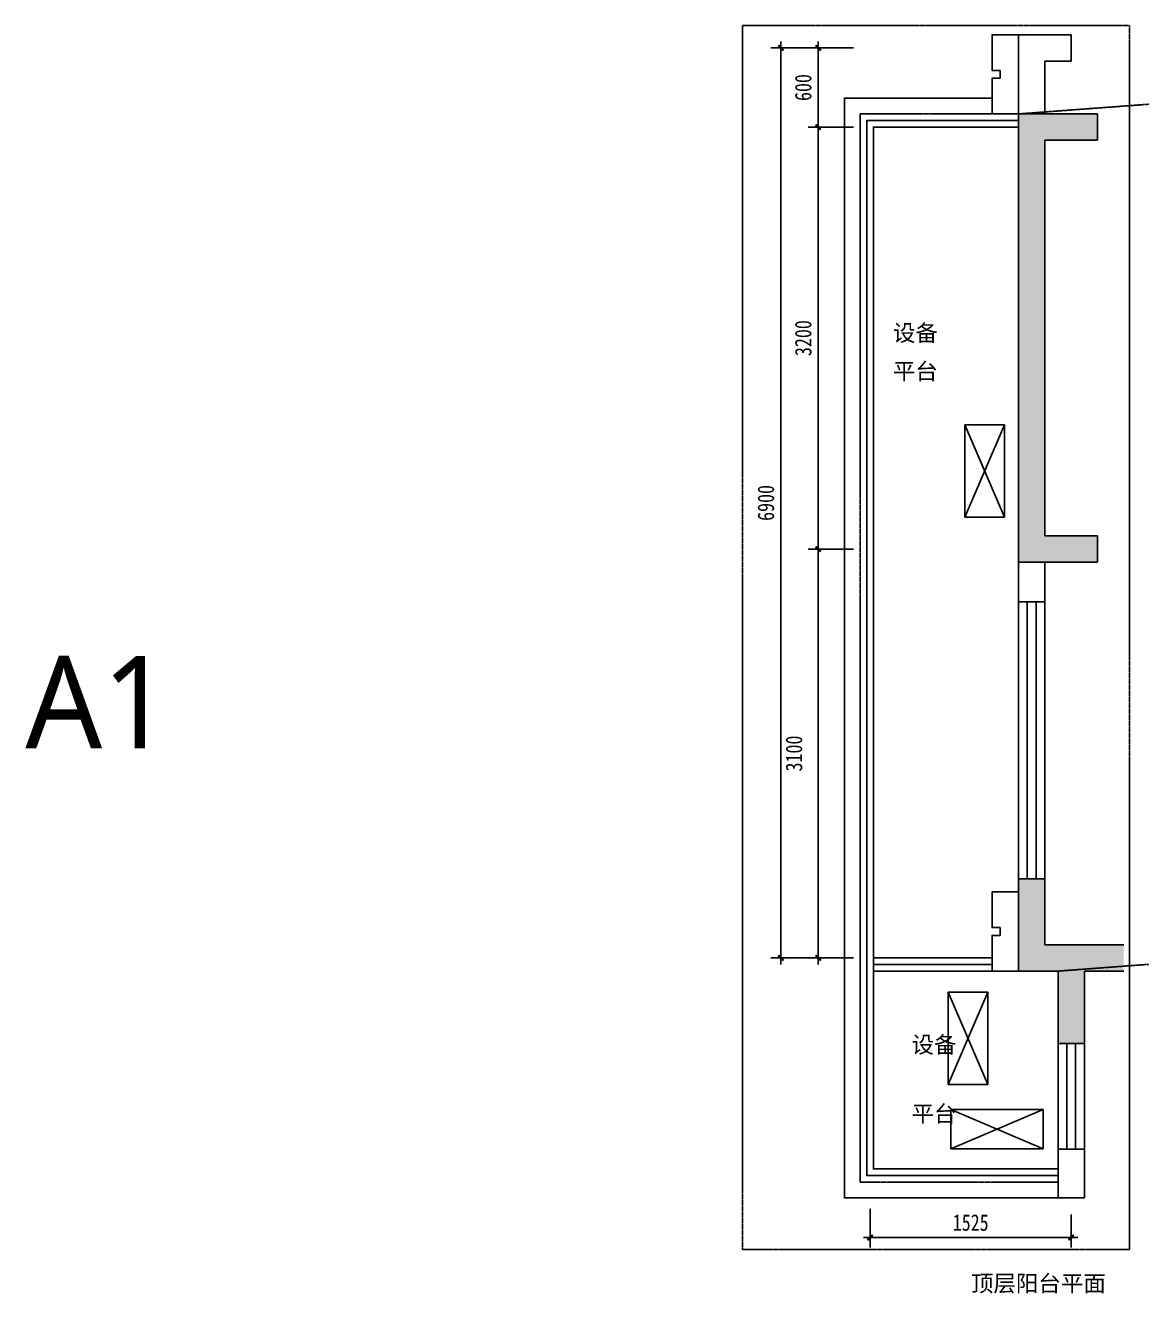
# Model space of a CAD drawing. Extents: x 3479 to 4537415, y 306 to 366510.
# Drawn here: x 4358514 to 4366976, y 271134 to 280752 of the extents above; entities that cross this region are included whole.
import ezdxf

# ---------------------------------------------------------------- set-up
doc = ezdxf.new("R2010")
doc.units = 0
doc.header["$LTSCALE"] = 10
doc.header["$MEASUREMENT"] = 0
doc.header["$PDMODE"] = 35
doc.linetypes.add('DASH', pattern=[0.35, 0.25, -0.1])
doc.layers.get('Defpoints').update_dxf_attribs({"color": 49, "linetype": 'DASH'})
for name, color, linetype in [('A-N-PUB-TEXT', 7, 'Continuous'), ('A-OTHER', 136, 'Continuous'), ('A_PL_1', 143, 'Continuous'), ('COLUMN', 11, 'Continuous'), ('DECORATION_石材', 144, 'Continuous'), ('DETAIL_栏杆', 42, 'Continuous'), ('LINE', 137, 'Continuous'), ('P-TEXT', 15, 'Continuous'), ('PUB_DIM', 3, 'Continuous'), ('PUB_HATCH', 8, 'Continuous'), ('S-COLU-LINE1', 6, 'Continuous'), ('WALL', 2, 'Continuous'), ('WINDOW', 143, 'Continuous'), ('问题', 2, 'DASH')]:
    doc.layers.add(name, color=color, linetype=linetype)
doc.styles.add('-宋体', font='simkai.ttf', dxfattribs={"width": 0.8})
doc.styles.add('WRYH', font='')
doc.styles.get('WRYH').set_extended_font_data('Microsoft YaHei')
doc.dimstyles.new('DIM-050', dxfattribs={"dimscale": 50, "dimtxt": 2.5, "dimasz": 0.8, "dimexe": 1.5, "dimexo": 2.5, "dimgap": 1, "dimtad": 1, "dimdec": 0, "dimzin": 12, "dimdsep": 46, "dimtxsty": '-宋体', "dimblk": 'ARCHTICK', "dimcen": 0, "dimdle": 1, "dimclrd": 256, "dimclre": 256, "dimclrt": 9, "dimadec": 0, "dimazin": 0, "dimtfac": 1, "dimtdec": 0, "dimtix": 1, "dimtmove": 2, "dimatfit": 3, "dimldrblk": 'DOT', "dimfxl": 1.5, "dimtolj": 1, "dimtzin": 12, "dimarcsym": 0})

# ---------------------------------------------------------------- blocks, each defined once
blk = doc.blocks.new('A$C7A796BF3')
for p, q in [((200, 0), (200, -300)), ((900, 0), (200, 0)), ((200, 0), (900, -300)), ((900, 0), (200, -300)), ((900, -300), (900, 0)), ((200, -300), (900, -300))]:
    blk.add_line(p, q)
blk = doc.blocks.new('$WINLIB2D$00000001')
at = {"color": 0}
for points in [[(-0.5, 0.5), (-0.5, -0.5)], [(-0.5, 0.5), (0.5, 0.5)], [(0.5, -0.5), (0.5, 0.5)], [(0.5, 0.1667), (-0.5, 0.1667)], [(0.5, -0.1667), (-0.5, -0.1667)], [(-0.5, -0.5), (0.5, -0.5)]]:
    blk.add_lwpolyline(points, dxfattribs=at)
blk = doc.blocks.new('_ArchTick')
at = {"color": 0, "linetype": 'ByBlock', "const_width": 0.4}
blk.add_lwpolyline([(-0.5, -0.5), (0.5, 0.5)], dxfattribs=at)
blk = doc.blocks.new('*D241')
at = {"layer": 'Defpoints', "color": 0, "transparency": 16777216}
for p in [(4364524.5, 280580.2), (4364918, 280580.2), (4364918, 279980.2)]:
    blk.add_point(p, dxfattribs=at)
at = {"layer": 'PUB_DIM', "lineweight": -2, "transparency": 16777216}
for p, q in [((4364793, 280580.2), (4364449.5, 280580.2)), ((4364524.5, 279930.2), (4364524.5, 280630.2)), ((4364793, 279980.2), (4364449.5, 279980.2))]:
    blk.add_line(p, q, dxfattribs=at)
at = {"layer": 'PUB_DIM', "lineweight": -2, "transparency": 16777216, "xscale": 40, "yscale": 40, "zscale": 40}
for p, rotation in [((4364524.5, 280580.2), 90), ((4364524.5, 279980.2), 270)]:
    blk.add_blockref('_ArchTick', p, dxfattribs=dict(at, rotation=rotation))
at = {"layer": 'PUB_DIM', "color": 9, "transparency": 16777216, "insert": (4364411.3, 280280.2), "char_height": 125, "attachment_point": 5, "rotation": 90, "style": '-宋体'}
blk.add_mtext('\\A1;600', dxfattribs=at)
blk = doc.blocks.new('_Dot')
at = {"color": 0, "linetype": 'ByBlock', "lineweight": -2}
blk.add_line((-0.5, 0), (-1, 0), dxfattribs=at)
at = {"color": 0, "linetype": 'ByBlock', "const_width": 0.5}
blk.add_lwpolyline([(-0.25, 0, 1), (0.25, 0, 1)], format="xyb", close=True, dxfattribs=at)
blk = doc.blocks.new('*D242')
at = {"layer": 'Defpoints', "color": 0, "transparency": 16777216}
for p in [(4364524.5, 279980.2), (4364918, 279980.2), (4364918, 276780.2)]:
    blk.add_point(p, dxfattribs=at)
at = {"layer": 'PUB_DIM', "lineweight": -2, "transparency": 16777216}
for p, q in [((4364793, 279980.2), (4364449.5, 279980.2)), ((4364524.5, 276730.2), (4364524.5, 280030.2)), ((4364793, 276780.2), (4364449.5, 276780.2))]:
    blk.add_line(p, q, dxfattribs=at)
at = {"layer": 'PUB_DIM', "lineweight": -2, "transparency": 16777216, "xscale": 40, "yscale": 40, "zscale": 40}
for p, rotation in [((4364524.5, 279980.2), 90), ((4364524.5, 276780.2), 270)]:
    blk.add_blockref('_ArchTick', p, dxfattribs=dict(at, rotation=rotation))
at = {"layer": 'PUB_DIM', "color": 9, "transparency": 16777216, "insert": (4364411.3, 278380.2), "char_height": 125, "attachment_point": 5, "rotation": 90, "style": '-宋体'}
blk.add_mtext('\\A1;3200', dxfattribs=at)
blk = doc.blocks.new('*D243')
at = {"layer": 'Defpoints', "color": 0, "transparency": 16777216}
for p in [(4364524.5, 276780.2), (4364918, 276780.2), (4364918, 273680.2)]:
    blk.add_point(p, dxfattribs=at)
at = {"layer": 'PUB_DIM', "lineweight": -2, "transparency": 16777216}
for p, q in [((4364524.5, 273630.2), (4364524.5, 276830.2)), ((4364793, 276780.2), (4364449.5, 276780.2)), ((4364793, 273680.2), (4364449.5, 273680.2))]:
    blk.add_line(p, q, dxfattribs=at)
at = {"layer": 'PUB_DIM', "lineweight": -2, "transparency": 16777216, "xscale": 40, "yscale": 40, "zscale": 40}
for p, rotation in [((4364524.5, 276780.2), 90), ((4364524.5, 273680.2), 270)]:
    blk.add_blockref('_ArchTick', p, dxfattribs=dict(at, rotation=rotation))
at = {"layer": 'PUB_DIM', "color": 9, "transparency": 16777216, "insert": (4364341.3, 275230.2), "char_height": 125, "attachment_point": 5, "rotation": 90, "style": '-宋体'}
blk.add_mtext('\\A1;3100', dxfattribs=at)
blk = doc.blocks.new('*D244')
at = {"layer": 'Defpoints', "color": 0, "transparency": 16777216}
for p in [(4364918, 280580.2), (4364241.3, 273680.2), (4364918, 273680.2)]:
    blk.add_point(p, dxfattribs=at)
at = {"layer": 'PUB_DIM', "lineweight": -2, "transparency": 16777216}
for p, q in [((4364793, 280580.2), (4364166.3, 280580.2)), ((4364241.3, 280630.2), (4364241.3, 273630.2)), ((4364793, 273680.2), (4364166.3, 273680.2))]:
    blk.add_line(p, q, dxfattribs=at)
at = {"layer": 'PUB_DIM', "lineweight": -2, "transparency": 16777216, "xscale": 40, "yscale": 40, "zscale": 40}
for p, rotation in [((4364241.3, 280580.2), 90), ((4364241.3, 273680.2), 270)]:
    blk.add_blockref('_ArchTick', p, dxfattribs=dict(at, rotation=rotation))
at = {"layer": 'PUB_DIM', "color": 9, "transparency": 16777216, "insert": (4364128.1, 277130.2), "char_height": 125, "attachment_point": 5, "rotation": 90, "style": '-宋体'}
blk.add_mtext('\\A1;6900', dxfattribs=at)
blk = doc.blocks.new('*D245')
at = {"layer": 'Defpoints', "color": 0, "transparency": 16777216}
for p in [(4364917.9, 271902.2), (4366442.9, 271860.2), (4366442.9, 271559.8)]:
    blk.add_point(p, dxfattribs=at)
at = {"layer": 'PUB_DIM', "lineweight": -2, "transparency": 16777216}
for p, q in [((4364917.9, 271777.2), (4364917.9, 271484.8)), ((4366442.9, 271735.2), (4366442.9, 271484.8)), ((4364867.9, 271559.8), (4366492.9, 271559.8))]:
    blk.add_line(p, q, dxfattribs=at)
at = {"layer": 'PUB_DIM', "lineweight": -2, "transparency": 16777216, "xscale": 40, "yscale": 40, "zscale": 40, "rotation": 180}
blk.add_blockref('_ArchTick', (4364917.9, 271559.8), dxfattribs=at)
at = {"layer": 'PUB_DIM', "lineweight": -2, "transparency": 16777216, "xscale": 40, "yscale": 40, "zscale": 40}
blk.add_blockref('_ArchTick', (4366442.9, 271559.8), dxfattribs=at)
at = {"layer": 'PUB_DIM', "color": 9, "transparency": 16777216, "insert": (4365680.4, 271672.3), "char_height": 125, "attachment_point": 5, "style": '-宋体'}
blk.add_mtext('\\A1;1525', dxfattribs=at)

msp = doc.modelspace()

# ---------------------------------------------------------------- hatches: boundary and pattern name
at = {"layer": 'PUB_HATCH'}
for points in [[(4366642.9, 279880.2), (4366642.9, 280080.2), (4366042.9, 280080.2), (4366042.9, 276680.2), (4366642.9, 276680.2), (4366642.9, 276880.2), (4366242.9, 276880.2), (4366242.9, 279880.2)], [(4366841.1, 273580.2), (4366841.1, 273780.2), (4366242.9, 273780.2), (4366242.9, 274280.2), (4366042.9, 274280.2), (4366042.9, 273580.2), (4366342.9, 273580.2), (4366342.9, 273030.2), (4366542.9, 273030.2), (4366542.9, 273580.2)]]:
    msp.add_hatch(color=256, dxfattribs=at).paths.add_polyline_path(points)

# ---------------------------------------------------------------- linework, layer by layer
at = {"layer": 'A_PL_1'}
msp.add_lwpolyline([(4366342.9, 271860.2), (4364722.9, 271860.2), (4364722.9, 280200.2), (4365842.9, 280200.2)], dxfattribs=at)
at = {"layer": 'COLUMN'}
for p, q in [((4366642.9, 280080.2), (4366042.9, 280080.2)), ((4366042.9, 280080.2), (4366042.9, 276680.2)), ((4366642.9, 279880.2), (4366642.9, 280080.2)), ((4366242.9, 276880.2), (4366242.9, 279880.2)), ((4366242.9, 279880.2), (4366642.9, 279880.2)), ((4366642.9, 276880.2), (4366242.9, 276880.2)), ((4366642.9, 276680.2), (4366642.9, 276880.2)), ((4366042.9, 276680.2), (4366642.9, 276680.2)), ((4366242.9, 274280.2), (4366042.9, 274280.2)), ((4366042.9, 274280.2), (4366042.9, 273580.2)), ((4366242.9, 273780.2), (4366242.9, 274280.2)), ((4366841.1, 273780.2), (4366242.9, 273780.2)), ((4366042.9, 273580.2), (4366342.9, 273580.2)), ((4366342.9, 273580.2), (4366342.9, 273030.2)), ((4366542.9, 273030.2), (4366542.9, 273580.2)), ((4366542.9, 273580.2), (4366841.1, 273580.2)), ((4366342.9, 273030.2), (4366542.9, 273030.2))]:
    msp.add_line(p, q, dxfattribs=at)
at = {"layer": 'DECORATION_石材'}
for points in [[(4366042.9, 280080.2), (4365842.9, 280080.2), (4365842.9, 280350.2), (4365902.9, 280350.2), (4365902.9, 280410.2), (4365842.9, 280410.2), (4365842.9, 280680.2), (4366042.9, 280680.2)], [(4366042.9, 273580.2), (4365842.9, 273580.2), (4365842.9, 273850.2), (4365902.9, 273850.2), (4365902.9, 273910.2), (4365842.9, 273910.2), (4365842.9, 274180.2), (4366042.9, 274180.2)]]:
    msp.add_lwpolyline(points, dxfattribs=at)
at = {"layer": 'DETAIL_栏杆'}
for p, q in [((4365842.9, 273630.2), (4364942.9, 273630.2)), ((4365842.9, 273580.2), (4364942.9, 273580.2))]:
    msp.add_line(p, q, dxfattribs=at)
for points in [[(4366042.9, 280030.2), (4364892.9, 280030.2), (4364892.9, 272030.2), (4366342.9, 272030.2)], [(4366042.9, 279980.2), (4364942.9, 279980.2), (4364942.9, 272080.2), (4366342.9, 272080.2)]]:
    msp.add_lwpolyline(points, dxfattribs=at)
at = {"layer": 'LINE'}
msp.add_line((4365842.9, 273680.2), (4364942.9, 273680.2), dxfattribs=at)
at = {"layer": 'S-COLU-LINE1', "linetype": 'DASH'}
msp.add_lwpolyline([(4366342.9, 271980.2), (4364842.9, 271980.2), (4364842.9, 280080.2), (4365842.9, 280080.2)], dxfattribs=at)
at = {"layer": 'WALL'}
for p, q in [((4366042.9, 279980.2), (4366042.9, 280680.2)), ((4366442.9, 280680.2), (4366042.9, 280680.2)), ((4366442.9, 280480.2), (4366442.9, 280680.2)), ((4366242.9, 280080.2), (4366242.9, 280480.2)), ((4366242.9, 280480.2), (4366442.9, 280480.2)), ((4366242.9, 280080.2), (4366642.9, 280080.2)), ((4366642.9, 280080.2), (4366642.9, 279880.2)), ((4366042.9, 276780.2), (4366042.9, 279980.2)), ((4366242.9, 276880.2), (4366242.9, 279880.2)), ((4366242.9, 279880.2), (4366642.9, 279880.2)), ((4366042.9, 276780.2), (4366042.9, 276380.2)), ((4366242.9, 276380.2), (4366242.9, 276680.2)), ((4366042.9, 276380.2), (4366242.9, 276380.2)), ((4366242.9, 274280.2), (4366042.9, 274280.2)), ((4366042.9, 274280.2), (4366042.9, 273580.2)), ((4366242.9, 273780.2), (4366242.9, 274280.2)), ((4366242.9, 273780.2), (4366442.9, 273780.2)), ((4366042.9, 273580.2), (4366342.9, 273580.2)), ((4366342.9, 273580.2), (4366342.9, 273030.2)), ((4366542.9, 273030.2), (4366542.9, 273580.2)), ((4366342.9, 273030.2), (4366542.9, 273030.2)), ((4366542.9, 272230.2), (4366342.9, 272230.2)), ((4366342.9, 272230.2), (4366342.9, 271860.2)), ((4366542.9, 271860.2), (4366542.9, 272230.2)), ((4366342.9, 271860.2), (4366542.9, 271860.2))]:
    msp.add_line(p, q, dxfattribs=at)
at = {"layer": '问题', "color": 8}
for p, q in [((4369841.5, 280363.2), (4366042.9, 280080.2)), ((4366342.9, 273580.2), (4370141.5, 273863.2))]:
    msp.add_line(p, q, dxfattribs=at)
at = {"layer": '问题', "color": 1}
msp.add_lwpolyline([(4363950.6, 280751.8), (4366885.6, 280751.8), (4366885.6, 271469), (4363950.6, 271469)], close=True, dxfattribs=at)

# ---------------------------------------------------------------- block references
at = {"layer": 'A-OTHER', "extrusion": (0, 0, -1), "zscale": -1}
for p, rotation in [((-4365636.5, 277922), 270.0000000000001), ((-4365809.6, 272521.3), 90.00000000000001), ((-4365329.1, 272231.8), 180)]:
    msp.add_blockref('A$C7A796BF3', p, dxfattribs=dict(at, rotation=rotation))
at = {"layer": 'WINDOW'}
for p, xscale, yscale, zscale, rotation in [((4366142.9, 275330.2), -2100, -200, -2100, 90), ((4366442.9, 272630.2), 800, 200, 800, 269.9999999999234)]:
    msp.add_blockref('$WINLIB2D$00000001', p, dxfattribs=dict(at, xscale=xscale, yscale=yscale, zscale=zscale, rotation=rotation))

# ---------------------------------------------------------------- texts
at = {"layer": 'A-N-PUB-TEXT', "color": 6, "style": 'WRYH'}
msp.add_text('A1', height=700, dxfattribs=at).set_placement((4358513.6, 275270.1))
at = {"layer": 'P-TEXT', "style": 'WRYH'}
for s, p in [('设备', (4365090.6, 278357)), ('平台', (4365090.6, 278066.7)), ('设备', (4365232, 272959.9)), ('平台', (4365232, 272435.6)), ('顶层阳台平面', (4365682.2, 271149.6))]:
    msp.add_text(s, height=125, dxfattribs=at).set_placement(p)

# ---------------------------------------------------------------- dimensions: what is measured, and where the dimension line sits
at = {"layer": 'PUB_DIM'}
dim = msp.add_linear_dim(base=(4364241.3, 273680.2), p1=(4364918, 280580.2), p2=(4364918, 273680.2), angle=90, dimstyle='DIM-050', dxfattribs=at)
dim.commit()
dim.dimension.update_dxf_attribs({"geometry": '*D244', "text_midpoint": (4364128.1, 277130.2)})
for p1, p2, picture, middle in [((4364918, 279980.2), (4364918, 280580.2), '*D241', (4364411.3, 280280.2)), ((4364918, 276780.2), (4364918, 279980.2), '*D242', (4364411.3, 278380.2))]:
    dim = msp.add_aligned_dim(p1=p1, p2=p2, distance=393.5, dimstyle='DIM-050', dxfattribs=at)
    dim.commit()
    dim.dimension.update_dxf_attribs({"geometry": picture, "text_midpoint": middle})
dim = msp.add_linear_dim(base=(4364524.5, 276780.2), p1=(4364918, 273680.2), p2=(4364918, 276780.2), angle=90, dimstyle='DIM-050', dxfattribs=at)
dim.commit()
dim.dimension.update_dxf_attribs({"geometry": '*D243', "text_midpoint": (4364341.3, 275230.2), "dimtype": 161})
dim = msp.add_linear_dim(base=(4366442.9, 271559.8), p1=(4364917.9, 271902.2), p2=(4366442.9, 271860.2), dimstyle='DIM-050', dxfattribs=at)
dim.commit()
dim.dimension.update_dxf_attribs({"geometry": '*D245', "text_midpoint": (4365680.4, 271672.3)})

doc.saveas('drawing.dxf')
